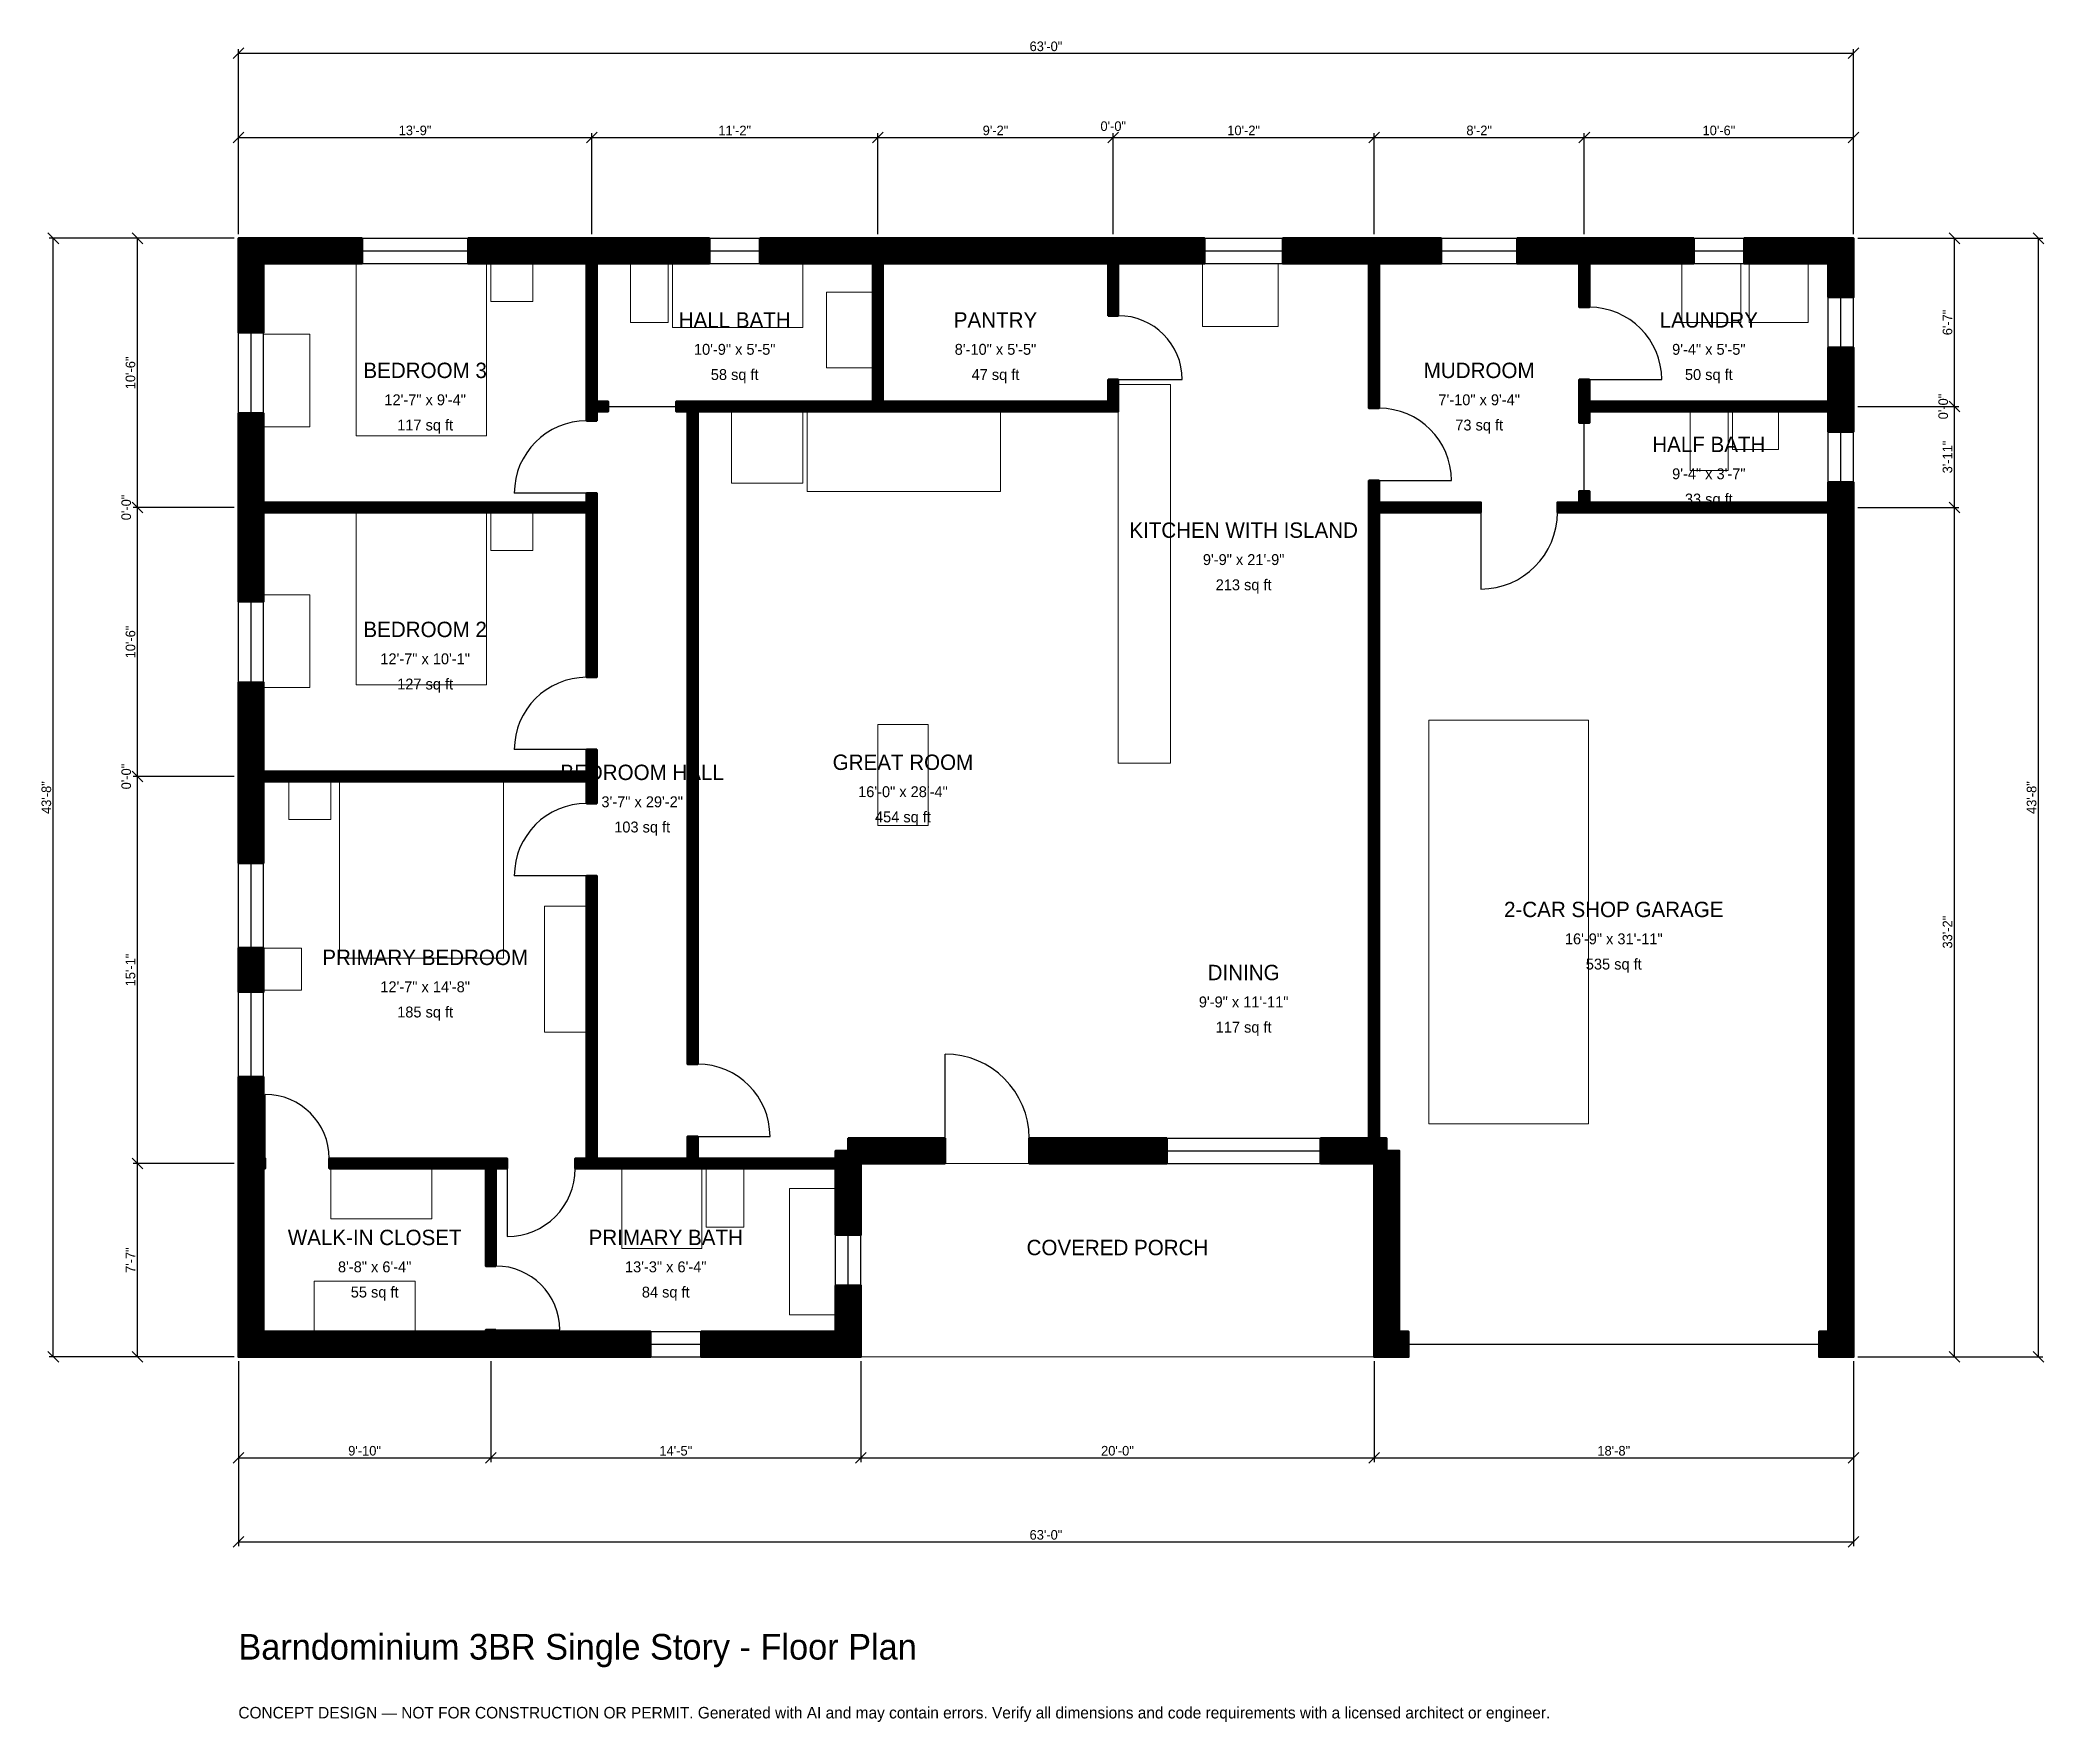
# Model space of a CAD drawing. Header units: inches. Extents: x -93 to 845, y -171 to 616.
import ezdxf
from ezdxf.enums import TextEntityAlignment as Align

# ---------------------------------------------------------------- set-up
doc = ezdxf.new("R2010")
doc.units = ezdxf.units.IN
doc.header["$MEASUREMENT"] = 0
doc.linetypes.add('DASHED', pattern=[0.6, 0.5, -0.1])
for name, color, linetype, lineweight in [('A-ANNO-DIMS', 1, 'Continuous', 13), ('A-ANNO-TEXT', 7, 'Continuous', 18), ('A-AREA-IDEN', 7, 'Continuous', 18), ('A-DOOR', 2, 'Continuous', 25), ('A-FLOR-FIXT', 9, 'Continuous', 13), ('A-FURN', 9, 'Continuous', 13), ('A-GLAZ', 4, 'Continuous', 25), ('A-SITE-PAVE', 8, 'Continuous', 13), ('A-WALL', 7, 'Continuous', 50), ('A-WALL-PATT', 8, 'Continuous', 13)]:
    doc.layers.add(name, color=color, linetype=linetype, lineweight=lineweight)
doc.dimstyles.new('PLAN', dxfattribs={"dimtxt": 4.5, "dimasz": 3, "dimexe": 2, "dimexo": 2, "dimgap": 1, "dimtad": 1, "dimdec": 0, "dimlunit": 4, "dimtsz": 2.5, "dimcen": 2.5, "dimclrd": 1, "dimclre": 1, "dimazin": 3, "dimtfac": 1, "dimtmove": 0, "dimatfit": 3})

msp = doc.modelspace()

# ---------------------------------------------------------------- hatches: boundary and pattern name
at = {"layer": 'A-WALL-PATT'}
h = msp.add_hatch(dxfattribs=at)
h.set_pattern_fill('ANSI31', color=8, scale=0.8)
h.paths.add_polyline_path([(112.2047, 0), (11.811, 0), (11.811, 0), (0, 0), (0, 0), (0, 0), (0, 0), (0, 11.811), (0, 11.811), (0, 84.6457), (0, 88.189), (0, 88.189), (0, 92.9134), (0, 92.9134), (0, 96.4567), (0, 131.0367), (11.811, 131.0367), (11.811, 96.4567), (11.811, 92.9134), (12.5984, 92.9134), (12.5984, 88.189), (11.811, 88.189), (11.811, 84.6457), (11.811, 11.811), (112.2047, 11.811), (115.748, 11.811), (115.748, 12.5984), (120.4724, 12.5984), (120.4724, 11.811), (124.0157, 11.811), (192.9134, 11.811), (192.9134, 0), (124.0157, 0), (120.4724, 0), (120.4724, 0), (115.748, 0), (115.748, 0), (112.2047, 0)])
h.paths.add_polyline_path([(0, 191.4042), (11.811, 191.4042), (11.811, 170.8005), (0, 170.8005), (0, 191.4042)])
h.paths.add_polyline_path([(0, 265.748), (0, 269.2913), (0, 269.2913), (0, 274.0157), (0, 274.0157), (0, 277.5591), (0, 315.748), (11.811, 315.748), (11.811, 277.5591), (11.811, 274.0157), (162.9921, 274.0157), (162.9921, 284.252), (167.7165, 284.252), (167.7165, 274.0157), (167.7165, 269.2913), (167.7165, 269.2913), (167.7165, 259.0551), (162.9921, 259.0551), (162.9921, 269.2913), (11.811, 269.2913), (11.811, 265.748), (11.811, 231.168), (0, 231.168), (0, 265.748)])
h.paths.add_polyline_path([(0, 391.7323), (0, 395.2756), (0, 395.2756), (0, 400), (0, 400), (0, 403.5433), (0, 441.7323), (11.811, 441.7323), (11.811, 403.5433), (11.811, 400), (162.9921, 400), (162.9921, 404.3307), (167.7165, 404.3307), (167.7165, 400), (167.7165, 395.2756), (167.7165, 395.2756), (167.7165, 318.1102), (162.9921, 318.1102), (162.9921, 395.2756), (162.9921, 395.2756), (11.811, 395.2756), (11.811, 391.7323), (11.811, 353.5433), (0, 353.5433), (0, 391.7323)])
h.paths.add_polyline_path([(0, 511.811), (0, 511.811), (0, 523.622), (0, 523.622), (0, 523.6221), (0, 523.6221), (11.811, 523.6221), (11.811, 523.622), (57.874, 523.622), (57.874, 511.811), (11.811, 511.811), (11.811, 479.5276), (0, 479.5276), (0, 511.811)])
h.paths.add_polyline_path([(159.4488, 523.622), (162.9921, 523.622), (162.9921, 523.6221), (167.7165, 523.6221), (167.7165, 523.622), (171.2598, 523.622), (220.4724, 523.622), (220.4724, 511.811), (171.2598, 511.811), (167.7165, 511.811), (167.7165, 447.2441), (173.0315, 447.2441), (173.0315, 442.5197), (167.7165, 442.5197), (167.7165, 438.189), (162.9921, 438.189), (162.9921, 442.5197), (162.9921, 447.2441), (162.9921, 511.811), (159.4488, 511.811), (107.4803, 511.811), (107.4803, 523.622), (159.4488, 523.622)])
h.paths.add_polyline_path([(293.3071, 523.622), (296.8504, 523.622), (296.8504, 523.6221), (301.5748, 523.6221), (301.5748, 523.622), (305.1181, 523.622), (403.5433, 523.622), (407.0866, 523.622), (407.0866, 523.6221), (411.811, 523.6221), (411.811, 523.622), (415.3543, 523.622), (452.1654, 523.622), (452.1654, 511.811), (415.3543, 511.811), (411.811, 511.811), (411.811, 487.4016), (407.0866, 487.4016), (407.0866, 511.811), (403.5433, 511.811), (305.1181, 511.811), (301.5748, 511.811), (301.5748, 447.2441), (407.0866, 447.2441), (407.0866, 457.4803), (411.811, 457.4803), (411.811, 447.2441), (411.811, 442.5197), (407.0866, 442.5197), (301.5748, 442.5197), (296.8504, 442.5197), (214.9606, 442.5197), (214.9606, 137.0079), (210.2362, 137.0079), (210.2362, 442.5197), (204.9213, 442.5197), (204.9213, 447.2441), (210.2362, 447.2441), (214.9606, 447.2441), (296.8504, 447.2441), (296.8504, 511.811), (293.3071, 511.811), (244.0945, 511.811), (244.0945, 523.622), (293.3071, 523.622)])
h.paths.add_polyline_path([(525.5906, 523.622), (529.1339, 523.622), (529.1339, 523.6221), (533.8583, 523.6221), (533.8583, 523.622), (537.4016, 523.622), (562.9921, 523.622), (562.9921, 511.811), (537.4016, 511.811), (533.8583, 511.811), (533.8583, 444.0945), (529.1339, 444.0945), (529.1339, 511.811), (525.5906, 511.811), (488.7795, 511.811), (488.7795, 523.622), (525.5906, 523.622)])
h.paths.add_polyline_path([(624.0157, 523.622), (627.5591, 523.622), (627.5591, 523.6221), (632.2835, 523.6221), (632.2835, 523.622), (635.8268, 523.622), (681.1024, 523.622), (681.1024, 511.811), (635.8268, 511.811), (632.2835, 511.811), (632.2835, 491.3386), (627.5591, 491.3386), (627.5591, 511.811), (624.0157, 511.811), (598.4252, 511.811), (598.4252, 523.622), (624.0157, 523.622)])
h.paths.add_polyline_path([(744.0945, 523.622), (744.0945, 523.6221), (755.9055, 523.6221), (755.9055, 523.622), (755.9056, 523.622), (755.9056, 511.811), (755.9055, 511.811), (755.9055, 496.063), (744.0945, 496.063), (744.0945, 511.811), (704.7244, 511.811), (704.7244, 523.622), (744.0945, 523.622)])
h.paths.add_polyline_path([(755.9055, 450.7874), (755.9055, 447.2441), (755.9056, 447.2441), (755.9056, 442.5197), (755.9055, 442.5197), (755.9055, 438.9764), (755.9055, 433.0709), (744.0945, 433.0709), (744.0945, 438.9764), (744.0945, 442.5197), (632.2835, 442.5197), (632.2835, 437.2047), (627.5591, 437.2047), (627.5591, 442.5197), (627.5591, 442.5197), (627.5591, 447.2441), (627.5591, 457.4803), (632.2835, 457.4803), (632.2835, 447.2441), (744.0945, 447.2441), (744.0945, 450.7874), (744.0945, 472.4409), (755.9055, 472.4409), (755.9055, 450.7874)])
h.paths.add_polyline_path([(755.9055, 403.5433), (755.9055, 400), (755.9056, 400), (755.9056, 395.2756), (755.9055, 395.2756), (755.9055, 391.7323), (755.9055, 11.811), (755.9056, 11.811), (755.9056, 0), (755.9055, 0), (755.9055, 0), (744.0945, 0), (744.0945, 0), (739.7638, 0), (739.7638, 11.811), (744.0945, 11.811), (744.0945, 391.7323), (744.0945, 395.2756), (632.2835, 395.2756), (627.5591, 395.2756), (617.3228, 395.2756), (617.3228, 400), (627.5591, 400), (627.5591, 405.315), (632.2835, 405.315), (632.2835, 400), (744.0945, 400), (744.0945, 403.5433), (744.0945, 409.4488), (755.9055, 409.4488), (755.9055, 403.5433)])
h.paths.add_polyline_path([(543.3071, 0), (543.3071, 0), (531.4961, 0), (531.4961, 0), (531.496, 0), (531.496, 11.811), (531.4961, 11.811), (531.4961, 88.189), (531.496, 88.189), (531.496, 90.5511), (529.1339, 90.5511), (529.1339, 90.5512), (506.4961, 90.5512), (506.4961, 102.3622), (529.1339, 102.3622), (529.1339, 245.6693), (529.1339, 250.3937), (529.1339, 395.2756), (529.1339, 400), (529.1339, 410.2362), (533.8583, 410.2362), (533.8583, 400), (581.4961, 400), (581.4961, 395.2756), (533.8583, 395.2756), (533.8583, 250.3937), (533.8583, 245.6693), (533.8583, 102.3622), (537.4016, 102.3622), (537.4016, 96.4567), (543.3071, 96.4567), (543.3071, 11.811), (547.6378, 11.811), (547.6378, 0), (543.3071, 0)])
h.paths.add_polyline_path([(415.3543, 90.5512), (403.5433, 90.5512), (370.0787, 90.5512), (370.0787, 102.3622), (403.5433, 102.3622), (415.3543, 102.3622), (434.4488, 102.3622), (434.4488, 90.5512), (415.3543, 90.5512)])
h.paths.add_polyline_path([(293.7008, 90.5512), (293.7008, 90.5511), (291.3386, 90.5511), (291.3386, 88.189), (291.3386, 88.189), (291.3386, 57.0866), (279.5276, 57.0866), (279.5276, 88.189), (214.9606, 88.189), (210.2362, 88.189), (167.7165, 88.189), (162.9921, 88.189), (157.6772, 88.189), (157.6772, 92.9134), (162.9921, 92.9134), (162.9921, 225.1969), (167.7165, 225.1969), (167.7165, 92.9134), (210.2362, 92.9134), (210.2362, 103.1496), (214.9606, 103.1496), (214.9606, 92.9134), (279.5276, 92.9134), (279.5276, 96.4567), (285.4331, 96.4567), (285.4331, 102.3622), (330.7087, 102.3622), (330.7087, 90.5512), (293.7008, 90.5512)])
h.paths.add_polyline_path([(291.3386, 11.811), (291.3386, 11.811), (291.3386, 0), (291.3386, 0), (291.3386, 0), (279.5276, 0), (279.5276, 0), (216.5354, 0), (216.5354, 11.811), (279.5276, 11.811), (279.5276, 33.4646), (291.3386, 33.4646), (291.3386, 11.811)])
h.paths.add_polyline_path([(120.4724, 88.189), (120.4724, 42.5197), (115.748, 42.5197), (115.748, 88.189), (42.5197, 88.189), (42.5197, 92.9134), (115.748, 92.9134), (120.4724, 92.9134), (125.7874, 92.9134), (125.7874, 88.189), (120.4724, 88.189)])

# ---------------------------------------------------------------- linework, layer by layer
at = {"layer": 'A-DOOR'}
for p, q in [((411.811, 457.4803), (441.7323, 457.4803)), ((632.2835, 457.4803), (666.1417, 457.4803)), ((173.0315, 444.8819), (204.9213, 444.8819)), ((629.9213, 405.315), (629.9213, 437.2047)), ((162.9921, 404.3307), (129.1339, 404.3307)), ((533.8583, 410.2362), (567.7165, 410.2362)), ((581.4961, 395.2756), (581.4961, 359.4488)), ((162.9921, 284.252), (129.1339, 284.252)), ((162.9921, 225.1969), (129.1339, 225.1969)), ((330.7087, 102.3622), (330.7087, 141.7323)), ((12.5984, 92.9134), (12.5984, 122.8346)), ((214.9606, 103.1496), (248.8189, 103.1496)), ((125.7874, 88.189), (125.7874, 56.2992)), ((120.4724, 12.5984), (150.3937, 12.5984))]:
    msp.add_line(p, q, dxfattribs=at)
at = {"layer": 'A-DOOR', "linetype": 'DASHED'}
msp.add_line((547.6378, 5.9055), (739.7638, 5.9055), dxfattribs=at)
at = {"layer": 'A-DOOR'}
for centre, radius, start, end in [((632.2835, 457.4803), 33.8583, 0, 90), ((411.811, 457.4803), 29.9213, 0, 90), ((533.8583, 410.2362), 33.8583, 0, 90), ((162.9921, 404.3307), 33.8583, 90, 180), ((581.4961, 395.2756), 35.8268, 270, 360), ((162.9921, 284.252), 33.8583, 90, 180), ((162.9921, 225.1969), 33.8583, 90, 180), ((330.7087, 102.3622), 39.3701, 0, 90), ((214.9606, 103.1496), 33.8583, 0, 90), ((12.5984, 92.9134), 29.9213, 0, 90), ((125.7874, 88.189), 31.8898, 270, 360), ((120.4724, 12.5984), 29.9213, 0, 90)]:
    msp.add_arc(centre, radius, start, end, dxfattribs=at)
at = {"layer": 'A-FLOR-FIXT'}
for points in [[(183.4646, 484.252), (201.1811, 484.252), (201.1811, 511.811), (183.4646, 511.811)], [(203.1496, 481.8898), (264.1732, 481.8898), (264.1732, 511.811), (203.1496, 511.811)], [(275.1969, 462.9921), (296.8504, 462.9921), (296.8504, 498.4252), (275.1969, 498.4252)], [(411.811, 277.9528), (436.2205, 277.9528), (436.2205, 455.1181), (411.811, 455.1181)], [(679.5276, 414.9606), (697.2441, 414.9606), (697.2441, 442.5197), (679.5276, 442.5197)], [(699.2126, 424.8031), (720.8661, 424.8031), (720.8661, 442.5197), (699.2126, 442.5197)], [(179.5276, 50.7874), (216.9291, 50.7874), (216.9291, 88.189), (179.5276, 88.189)], [(218.8976, 60.6299), (236.6142, 60.6299), (236.6142, 88.189), (218.8976, 88.189)], [(257.874, 19.685), (279.5276, 19.685), (279.5276, 78.7402), (257.874, 78.7402)]]:
    msp.add_lwpolyline(points, close=True, dxfattribs=at)
at = {"layer": 'A-FURN'}
for points in [[(55.1181, 431.1024), (116.1417, 431.1024), (116.1417, 511.811), (55.1181, 511.811)], [(118.1102, 494.0945), (137.7953, 494.0945), (137.7953, 511.811), (118.1102, 511.811)], [(451.1811, 482.2835), (486.6142, 482.2835), (486.6142, 511.811), (451.1811, 511.811)], [(675.5906, 484.252), (703.1496, 484.252), (703.1496, 511.811), (675.5906, 511.811)], [(707.0866, 484.252), (734.6457, 484.252), (734.6457, 511.811), (707.0866, 511.811)], [(11.811, 435.4331), (33.4646, 435.4331), (33.4646, 478.7402), (11.811, 478.7402)], [(230.7087, 409.0551), (264.1732, 409.0551), (264.1732, 442.5197), (230.7087, 442.5197)], [(266.1417, 405.1181), (356.6929, 405.1181), (356.6929, 442.5197), (266.1417, 442.5197)], [(55.1181, 314.5669), (116.1417, 314.5669), (116.1417, 395.2756), (55.1181, 395.2756)], [(118.1102, 377.5591), (137.7953, 377.5591), (137.7953, 395.2756), (118.1102, 395.2756)], [(11.811, 313.3858), (33.4646, 313.3858), (33.4646, 356.6929), (11.811, 356.6929)], [(299.2126, 248.8189), (322.8346, 248.8189), (322.8346, 296.063), (299.2126, 296.063)], [(557.0866, 109.0551), (631.8898, 109.0551), (631.8898, 298.0315), (557.0866, 298.0315)], [(23.622, 251.5748), (43.3071, 251.5748), (43.3071, 269.2913), (23.622, 269.2913)], [(47.2441, 186.6142), (124.0157, 186.6142), (124.0157, 269.2913), (47.2441, 269.2913)], [(143.3071, 151.9685), (162.9921, 151.9685), (162.9921, 211.0236), (143.3071, 211.0236)], [(11.811, 171.6535), (29.5276, 171.6535), (29.5276, 191.3386), (11.811, 191.3386)], [(43.3071, 64.5669), (90.5512, 64.5669), (90.5512, 88.189), (43.3071, 88.189)], [(35.4331, 11.811), (82.6772, 11.811), (82.6772, 35.4331), (35.4331, 35.4331)]]:
    msp.add_lwpolyline(points, close=True, dxfattribs=at)
at = {"layer": 'A-GLAZ'}
for p, q in [((57.874, 523.622), (107.4803, 523.622)), ((57.874, 517.7165), (107.4803, 517.7165)), ((220.4724, 523.622), (244.0945, 523.622)), ((220.4724, 517.7165), (244.0945, 517.7165)), ((452.1654, 523.622), (488.7795, 523.622)), ((452.1654, 517.7165), (488.7795, 517.7165)), ((562.9921, 523.622), (598.4252, 523.622)), ((562.9921, 517.7165), (598.4252, 517.7165)), ((681.1024, 523.622), (704.7244, 523.622)), ((681.1024, 517.7165), (704.7244, 517.7165)), ((57.874, 511.811), (107.4803, 511.811)), ((220.4724, 511.811), (244.0945, 511.811)), ((452.1654, 511.811), (488.7795, 511.811)), ((562.9921, 511.811), (598.4252, 511.811)), ((681.1024, 511.811), (704.7244, 511.811)), ((744.0945, 472.4409), (744.0945, 496.063)), ((750, 472.4409), (750, 496.063)), ((755.9055, 472.4409), (755.9055, 496.063)), ((0, 441.7323), (0, 479.5276)), ((5.9055, 441.7323), (5.9055, 479.5276)), ((11.811, 441.7323), (11.811, 479.5276)), ((744.0945, 409.4488), (744.0945, 433.0709)), ((750, 409.4488), (750, 433.0709)), ((755.9055, 409.4488), (755.9055, 433.0709)), ((0, 315.748), (0, 353.5433)), ((5.9055, 315.748), (5.9055, 353.5433)), ((11.811, 315.748), (11.811, 353.5433)), ((0, 191.4042), (0, 231.168)), ((5.9055, 191.4042), (5.9055, 231.168)), ((11.811, 191.4042), (11.811, 231.168)), ((0, 131.0367), (0, 170.8005)), ((5.9055, 131.0367), (5.9055, 170.8005)), ((11.811, 131.0367), (11.811, 170.8005)), ((434.4488, 102.3622), (506.4961, 102.3622)), ((434.4488, 96.4567), (506.4961, 96.4567)), ((434.4488, 90.5512), (506.4961, 90.5512)), ((279.5276, 33.4646), (279.5276, 57.0866)), ((285.4331, 33.4646), (285.4331, 57.0866)), ((291.3386, 33.4646), (291.3386, 57.0866)), ((192.9134, 11.811), (216.5354, 11.811)), ((192.9134, 5.9055), (216.5354, 5.9055)), ((192.9134, 0), (216.5354, 0))]:
    msp.add_line(p, q, dxfattribs=at)
at = {"layer": 'A-SITE-PAVE', "linetype": 'DASHED'}
msp.add_lwpolyline([(291.3386, 0), (531.4961, 0), (531.4961, 90.5512), (291.3386, 90.5512)], close=True, dxfattribs=at)
at = {"layer": 'A-WALL'}
for points in [[(0, 511.811), (0, 511.811), (0, 523.622), (0, 523.622), (0, 523.6221), (0, 523.6221), (11.811, 523.6221), (11.811, 523.622), (57.874, 523.622), (57.874, 511.811), (11.811, 511.811), (11.811, 479.5276), (0, 479.5276), (0, 511.811)], [(159.4488, 523.622), (162.9921, 523.622), (162.9921, 523.6221), (167.7165, 523.6221), (167.7165, 523.622), (171.2598, 523.622), (220.4724, 523.622), (220.4724, 511.811), (171.2598, 511.811), (167.7165, 511.811), (167.7165, 447.2441), (173.0315, 447.2441), (173.0315, 442.5197), (167.7165, 442.5197), (167.7165, 438.189), (162.9921, 438.189), (162.9921, 442.5197), (162.9921, 447.2441), (162.9921, 511.811), (159.4488, 511.811), (107.4803, 511.811), (107.4803, 523.622), (159.4488, 523.622)], [(293.3071, 523.622), (296.8504, 523.622), (296.8504, 523.6221), (301.5748, 523.6221), (301.5748, 523.622), (305.1181, 523.622), (403.5433, 523.622), (407.0866, 523.622), (407.0866, 523.6221), (411.811, 523.6221), (411.811, 523.622), (415.3543, 523.622), (452.1654, 523.622), (452.1654, 511.811), (415.3543, 511.811), (411.811, 511.811), (411.811, 487.4016), (407.0866, 487.4016), (407.0866, 511.811), (403.5433, 511.811), (305.1181, 511.811), (301.5748, 511.811), (301.5748, 447.2441), (407.0866, 447.2441), (407.0866, 457.4803), (411.811, 457.4803), (411.811, 447.2441), (411.811, 442.5197), (407.0866, 442.5197), (301.5748, 442.5197), (296.8504, 442.5197), (214.9606, 442.5197), (214.9606, 137.0079), (210.2362, 137.0079), (210.2362, 442.5197), (204.9213, 442.5197), (204.9213, 447.2441), (210.2362, 447.2441), (214.9606, 447.2441), (296.8504, 447.2441), (296.8504, 511.811), (293.3071, 511.811), (244.0945, 511.811), (244.0945, 523.622), (293.3071, 523.622)], [(525.5906, 523.622), (529.1339, 523.622), (529.1339, 523.6221), (533.8583, 523.6221), (533.8583, 523.622), (537.4016, 523.622), (562.9921, 523.622), (562.9921, 511.811), (537.4016, 511.811), (533.8583, 511.811), (533.8583, 444.0945), (529.1339, 444.0945), (529.1339, 511.811), (525.5906, 511.811), (488.7795, 511.811), (488.7795, 523.622), (525.5906, 523.622)], [(624.0157, 523.622), (627.5591, 523.622), (627.5591, 523.6221), (632.2835, 523.6221), (632.2835, 523.622), (635.8268, 523.622), (681.1024, 523.622), (681.1024, 511.811), (635.8268, 511.811), (632.2835, 511.811), (632.2835, 491.3386), (627.5591, 491.3386), (627.5591, 511.811), (624.0157, 511.811), (598.4252, 511.811), (598.4252, 523.622), (624.0157, 523.622)], [(744.0945, 523.622), (744.0945, 523.6221), (755.9055, 523.6221), (755.9055, 523.622), (755.9056, 523.622), (755.9056, 511.811), (755.9055, 511.811), (755.9055, 496.063), (744.0945, 496.063), (744.0945, 511.811), (704.7244, 511.811), (704.7244, 523.622), (744.0945, 523.622)], [(755.9055, 450.7874), (755.9055, 447.2441), (755.9056, 447.2441), (755.9056, 442.5197), (755.9055, 442.5197), (755.9055, 438.9764), (755.9055, 433.0709), (744.0945, 433.0709), (744.0945, 438.9764), (744.0945, 442.5197), (632.2835, 442.5197), (632.2835, 437.2047), (627.5591, 437.2047), (627.5591, 442.5197), (627.5591, 442.5197), (627.5591, 447.2441), (627.5591, 457.4803), (632.2835, 457.4803), (632.2835, 447.2441), (744.0945, 447.2441), (744.0945, 450.7874), (744.0945, 472.4409), (755.9055, 472.4409), (755.9055, 450.7874)], [(0, 391.7323), (0, 395.2756), (0, 395.2756), (0, 400), (0, 400), (0, 403.5433), (0, 441.7323), (11.811, 441.7323), (11.811, 403.5433), (11.811, 400), (162.9921, 400), (162.9921, 404.3307), (167.7165, 404.3307), (167.7165, 400), (167.7165, 395.2756), (167.7165, 395.2756), (167.7165, 318.1102), (162.9921, 318.1102), (162.9921, 395.2756), (162.9921, 395.2756), (11.811, 395.2756), (11.811, 391.7323), (11.811, 353.5433), (0, 353.5433), (0, 391.7323)], [(543.3071, 0), (543.3071, 0), (531.4961, 0), (531.4961, 0), (531.496, 0), (531.496, 11.811), (531.4961, 11.811), (531.4961, 88.189), (531.496, 88.189), (531.496, 90.5511), (529.1339, 90.5511), (529.1339, 90.5512), (506.4961, 90.5512), (506.4961, 102.3622), (529.1339, 102.3622), (529.1339, 245.6693), (529.1339, 250.3937), (529.1339, 395.2756), (529.1339, 400), (529.1339, 410.2362), (533.8583, 410.2362), (533.8583, 400), (581.4961, 400), (581.4961, 395.2756), (533.8583, 395.2756), (533.8583, 250.3937), (533.8583, 245.6693), (533.8583, 102.3622), (537.4016, 102.3622), (537.4016, 96.4567), (543.3071, 96.4567), (543.3071, 11.811), (547.6378, 11.811), (547.6378, 0), (543.3071, 0)], [(755.9055, 403.5433), (755.9055, 400), (755.9056, 400), (755.9056, 395.2756), (755.9055, 395.2756), (755.9055, 391.7323), (755.9055, 11.811), (755.9056, 11.811), (755.9056, 0), (755.9055, 0), (755.9055, 0), (744.0945, 0), (744.0945, 0), (739.7638, 0), (739.7638, 11.811), (744.0945, 11.811), (744.0945, 391.7323), (744.0945, 395.2756), (632.2835, 395.2756), (627.5591, 395.2756), (617.3228, 395.2756), (617.3228, 400), (627.5591, 400), (627.5591, 405.315), (632.2835, 405.315), (632.2835, 400), (744.0945, 400), (744.0945, 403.5433), (744.0945, 409.4488), (755.9055, 409.4488), (755.9055, 403.5433)], [(0, 265.748), (0, 269.2913), (0, 269.2913), (0, 274.0157), (0, 274.0157), (0, 277.5591), (0, 315.748), (11.811, 315.748), (11.811, 277.5591), (11.811, 274.0157), (162.9921, 274.0157), (162.9921, 284.252), (167.7165, 284.252), (167.7165, 274.0157), (167.7165, 269.2913), (167.7165, 269.2913), (167.7165, 259.0551), (162.9921, 259.0551), (162.9921, 269.2913), (11.811, 269.2913), (11.811, 265.748), (11.811, 231.168), (0, 231.168), (0, 265.748)], [(293.7008, 90.5512), (293.7008, 90.5511), (291.3386, 90.5511), (291.3386, 88.189), (291.3386, 88.189), (291.3386, 57.0866), (279.5276, 57.0866), (279.5276, 88.189), (214.9606, 88.189), (210.2362, 88.189), (167.7165, 88.189), (162.9921, 88.189), (157.6772, 88.189), (157.6772, 92.9134), (162.9921, 92.9134), (162.9921, 225.1969), (167.7165, 225.1969), (167.7165, 92.9134), (210.2362, 92.9134), (210.2362, 103.1496), (214.9606, 103.1496), (214.9606, 92.9134), (279.5276, 92.9134), (279.5276, 96.4567), (285.4331, 96.4567), (285.4331, 102.3622), (330.7087, 102.3622), (330.7087, 90.5512), (293.7008, 90.5512)], [(0, 191.4042), (11.811, 191.4042), (11.811, 170.8005), (0, 170.8005), (0, 191.4042)], [(112.2047, 0), (11.811, 0), (11.811, 0), (0, 0), (0, 0), (0, 0), (0, 0), (0, 11.811), (0, 11.811), (0, 84.6457), (0, 88.189), (0, 88.189), (0, 92.9134), (0, 92.9134), (0, 96.4567), (0, 131.0367), (11.811, 131.0367), (11.811, 96.4567), (11.811, 92.9134), (12.5984, 92.9134), (12.5984, 88.189), (11.811, 88.189), (11.811, 84.6457), (11.811, 11.811), (112.2047, 11.811), (115.748, 11.811), (115.748, 12.5984), (120.4724, 12.5984), (120.4724, 11.811), (124.0157, 11.811), (192.9134, 11.811), (192.9134, 0), (124.0157, 0), (120.4724, 0), (120.4724, 0), (115.748, 0), (115.748, 0), (112.2047, 0)], [(415.3543, 90.5512), (403.5433, 90.5512), (370.0787, 90.5512), (370.0787, 102.3622), (403.5433, 102.3622), (415.3543, 102.3622), (434.4488, 102.3622), (434.4488, 90.5512), (415.3543, 90.5512)], [(120.4724, 88.189), (120.4724, 42.5197), (115.748, 42.5197), (115.748, 88.189), (42.5197, 88.189), (42.5197, 92.9134), (115.748, 92.9134), (120.4724, 92.9134), (125.7874, 92.9134), (125.7874, 88.189), (120.4724, 88.189)], [(291.3386, 11.811), (291.3386, 11.811), (291.3386, 0), (291.3386, 0), (291.3386, 0), (279.5276, 0), (279.5276, 0), (216.5354, 0), (216.5354, 11.811), (279.5276, 11.811), (279.5276, 33.4646), (291.3386, 33.4646), (291.3386, 11.811)]]:
    msp.add_lwpolyline(points, close=True, dxfattribs=at)

# ---------------------------------------------------------------- texts
at = {"layer": 'A-ANNO-TEXT'}
for s, height, p in [('Barndominium 3BR Single Story - Floor Plan', 12, (0, -141.7323)), ('CONCEPT DESIGN — NOT FOR CONSTRUCTION OR PERMIT. Generated with AI and may contain errors. Verify all dimensions and code requirements with a licensed architect or engineer.', 5.4, (0, -169.2913))]:
    msp.add_text(s, height=height, dxfattribs=at).set_placement(p)
at = {"layer": 'A-AREA-IDEN'}
for s, height, p in [('HALL BATH', 7.2, (232.2835, 485.4331)), ('PANTRY', 7.2, (354.3307, 485.4331)), ('LAUNDRY', 7.2, (688.189, 485.4331)), ('10\'-9" x 5\'-5"', 5.1, (232.2835, 471.6535)), ('8\'-10" x 5\'-5"', 5.1, (354.3307, 471.6535)), ('9\'-4" x 5\'-5"', 5.1, (688.189, 471.6535)), ('BEDROOM 3', 7.2, (87.4016, 461.811)), ('58 sq ft', 5.1, (232.2835, 459.8425)), ('47 sq ft', 5.1, (354.3307, 459.8425)), ('MUDROOM', 7.2, (580.7087, 461.811)), ('50 sq ft', 5.1, (688.189, 459.8425)), ('12\'-7" x 9\'-4"', 5.1, (87.4016, 448.0315)), ('7\'-10" x 9\'-4"', 5.1, (580.7087, 448.0315)), ('117 sq ft', 5.1, (87.4016, 436.2205)), ('73 sq ft', 5.1, (580.7087, 436.2205)), ('HALF BATH', 7.2, (688.189, 427.1654)), ('9\'-4" x 3\'-7"', 5.1, (688.189, 413.3858)), ('33 sq ft', 5.1, (688.189, 401.5748)), ('KITCHEN WITH ISLAND', 7.2, (470.4724, 387.0079)), ('9\'-9" x 21\'-9"', 5.1, (470.4724, 373.2283)), ('213 sq ft', 5.1, (470.4724, 361.4173)), ('BEDROOM 2', 7.2, (87.4016, 340.5512)), ('12\'-7" x 10\'-1"', 5.1, (87.4016, 326.7717)), ('127 sq ft', 5.1, (87.4016, 314.9606)), ('GREAT ROOM', 7.2, (311.0236, 278.3465)), ('BEDROOM HALL', 7.2, (188.9764, 273.622)), ('16\'-0" x 28\'-4"', 5.1, (311.0236, 264.5669)), ('3\'-7" x 29\'-2"', 5.1, (188.9764, 259.8425)), ('454 sq ft', 5.1, (311.0236, 252.7559)), ('103 sq ft', 5.1, (188.9764, 248.0315)), ('2-CAR SHOP GARAGE', 7.2, (643.7008, 209.4488)), ('16\'-9" x 31\'-11"', 5.1, (643.7008, 195.6693)), ('PRIMARY BEDROOM', 7.2, (87.4016, 187.0079)), ('DINING', 7.2, (470.4724, 179.9213)), ('535 sq ft', 5.1, (643.7008, 183.8583)), ('12\'-7" x 14\'-8"', 5.1, (87.4016, 173.2283)), ('185 sq ft', 5.1, (87.4016, 161.4173)), ('9\'-9" x 11\'-11"', 5.1, (470.4724, 166.1417)), ('117 sq ft', 5.1, (470.4724, 154.3307)), ('WALK-IN CLOSET', 7.2, (63.7795, 55.9055)), ('PRIMARY BATH', 7.2, (200, 55.9055)), ('COVERED PORCH', 7.2, (411.4173, 51.1811)), ('8\'-8" x 6\'-4"', 5.1, (63.7795, 42.126)), ('13\'-3" x 6\'-4"', 5.1, (200, 42.126)), ('55 sq ft', 5.1, (63.7795, 30.315)), ('84 sq ft', 5.1, (200, 30.315))]:
    msp.add_text(s, height=height, dxfattribs=at).set_placement(p, align=Align.MIDDLE_CENTER)

# ---------------------------------------------------------------- dimensions: what is measured, and where the dimension line sits
at = {"layer": 'A-ANNO-DIMS'}
for base, p1, p2, text in [((0, 610.2362), (0, 523.622), (755.9055, 523.622), '63\'-0"'), ((0, 570.8661), (0, 523.622), (165.3543, 523.622), '13\'-9"'), ((165.3543, 570.8661), (165.3543, 523.622), (299.2126, 523.622), '11\'-2"'), ((299.2126, 570.8661), (299.2126, 523.622), (409.4488, 523.622), '9\'-2"'), ((409.4488, 570.8661), (409.4488, 523.622), (409.4488, 523.622), '0\'-0"'), ((409.4488, 570.8661), (409.4488, 523.622), (531.4961, 523.622), '10\'-2"'), ((531.4961, 570.8661), (531.4961, 523.622), (629.9213, 523.622), '8\'-2"'), ((629.9213, 570.8661), (629.9213, 523.622), (755.9055, 523.622), '10\'-6"'), ((0, -47.2441), (0, 0), (118.1102, 0), '9\'-10"'), ((0, -86.6142), (0, 0), (755.9055, 0), '63\'-0"'), ((118.1102, -47.2441), (118.1102, 0), (291.3386, 0), '14\'-5"'), ((291.3386, -47.2441), (291.3386, 0), (531.4961, 0), '20\'-0"'), ((531.4961, -47.2441), (531.4961, 0), (755.9055, 0), '18\'-8"')]:
    msp.add_linear_dim(base=base, p1=p1, p2=p2, text=text, dimstyle='PLAN', dxfattribs=at).render()
for base, p1, p2, text in [((-86.6142, 0), (0, 0), (0, 523.622), '43\'-8"'), ((-47.2441, 397.6378), (0, 397.6378), (0, 523.622), '10\'-6"'), ((803.1496, 444.8819), (755.9055, 444.8819), (755.9055, 523.622), '6\'-7"'), ((842.5197, 0), (755.9055, 0), (755.9055, 523.622), '43\'-8"'), ((803.1496, 444.8819), (755.9055, 444.8819), (755.9055, 444.8819), '0\'-0"'), ((803.1496, 397.6378), (755.9055, 397.6378), (755.9055, 444.8819), '3\'-11"'), ((-47.2441, 397.6378), (0, 397.6378), (0, 397.6378), '0\'-0"'), ((-47.2441, 271.6535), (0, 271.6535), (0, 397.6378), '10\'-6"'), ((803.1496, 0), (755.9055, 0), (755.9055, 397.6378), '33\'-2"'), ((-47.2441, 271.6535), (0, 271.6535), (0, 271.6535), '0\'-0"'), ((-47.2441, 90.5512), (0, 90.5512), (0, 271.6535), '15\'-1"'), ((-47.2441, 0), (0, 0), (0, 90.5512), '7\'-7"')]:
    msp.add_linear_dim(base=base, p1=p1, p2=p2, angle=90, text=text, dimstyle='PLAN', dxfattribs=at).render()

doc.saveas('drawing.dxf')
